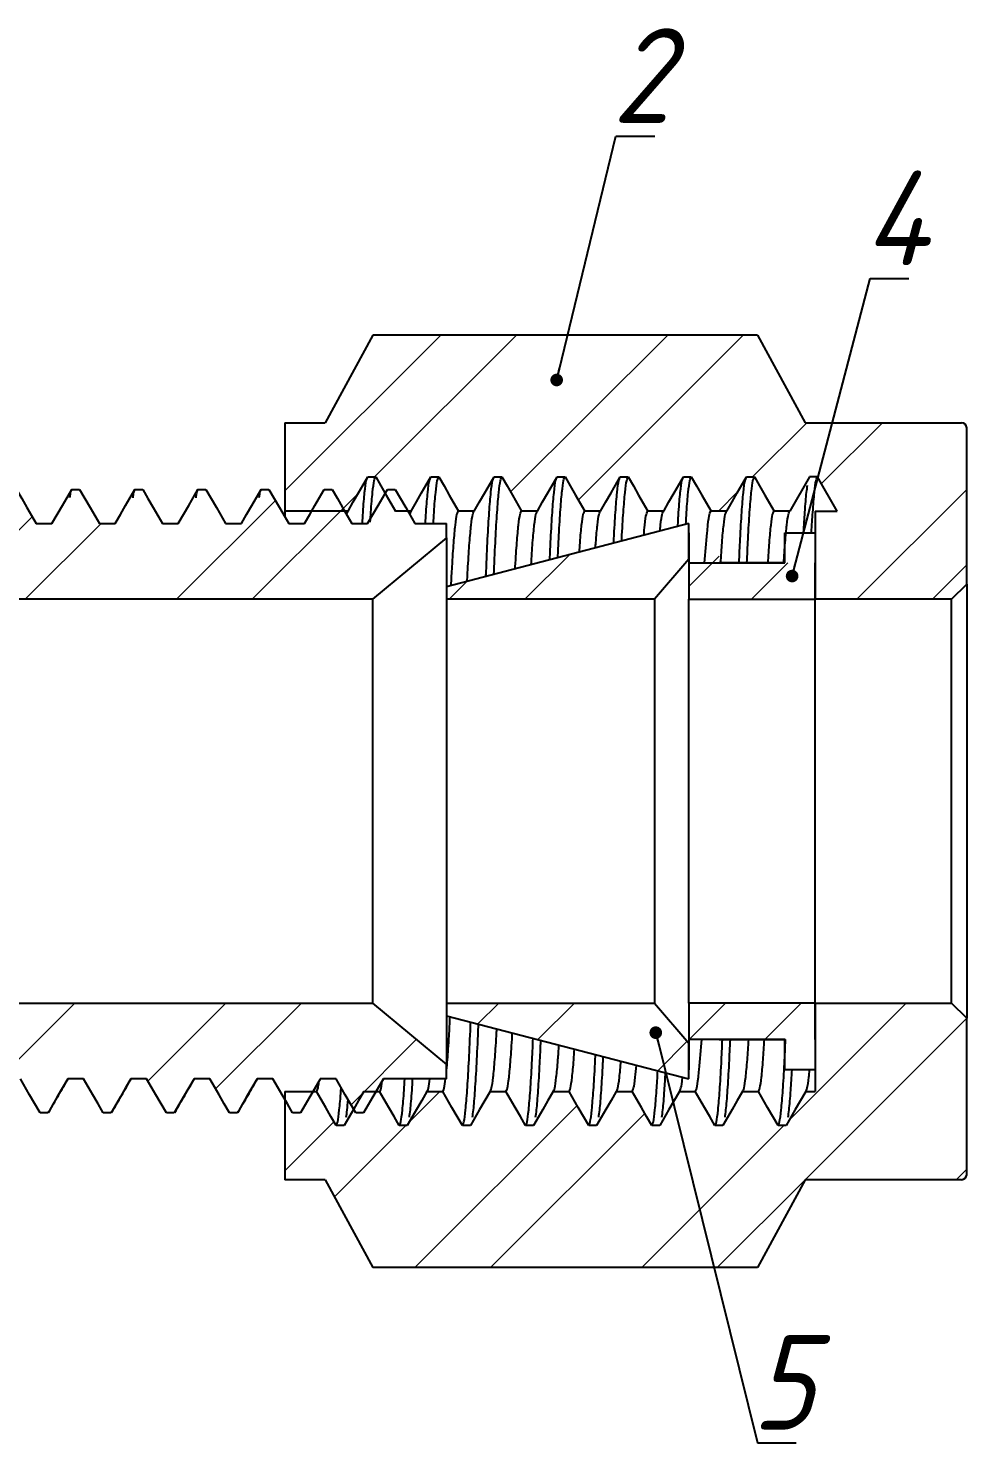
# Model space of a CAD drawing. Header units: millimetres. Extents: x 1276 to 1839, y 649 to 1061.
# Drawn here: x 1751.67 to 1770.25, y 693.64 to 721.66 of the extents above; entities that cross this region are included whole.
import ezdxf

# ---------------------------------------------------------------- set-up
doc = ezdxf.new("R2010")
doc.units = ezdxf.units.MM
doc.styles.add('GENISO', font='geniso.shx', dxfattribs={"oblique": 15})
doc.dimstyles.new('Scale', dxfattribs={"dimscale": 0.5, "dimtxt": 2.5, "dimasz": 2.5, "dimexe": 1, "dimexo": 1, "dimgap": 0.2, "dimtad": 1, "dimdec": 1, "dimzin": 0, "dimtxsty": 'GENISO', "dimcen": 2.5, "dimclrd": 1, "dimclre": 1, "dimclrt": 7, "dimadec": 0, "dimazin": 0, "dimtfac": 1, "dimtdec": 1, "dimtmove": 0, "dimatfit": 3, "dimfxl": 1, "dimtzin": 0, "dimlwd": -1, "dimlwe": -1, "dimarcsym": 0})
pattern_1 = [(45, (1694.0508, 654.2832), (-2.24506, 2.24506), []), (45, (1695.5475, 654.2832), (-2.24506, 2.24506), [])]
pattern_2 = [(45, (0, -304.298), (-2.245064, 2.245064), []), (45, (1.4967, -304.298), (-2.245064, 2.245064), [])]

msp = doc.modelspace()

# ---------------------------------------------------------------- hatches: boundary and pattern name
at = {"linetype": 'Continuous', "lineweight": 18}
h = msp.add_hatch(dxfattribs=at)
h.set_pattern_fill('ANSI32', color=256, scale=0.333333, style=0)
h.set_pattern_definition(pattern_1)
h.paths.add_polyline_path([(1717.955, 715.85), (1717.955, 710.7), (1718.955, 710.7), (1719.267, 711.241), (1719.392, 711.241), (1719.705, 710.7), (1719.955, 710.7), (1720.267, 711.241), (1720.392, 711.241), (1720.705, 710.7), (1720.955, 710.7), (1721.267, 711.241), (1721.392, 711.241), (1721.705, 710.7), (1721.955, 710.7), (1722.267, 711.241), (1722.392, 711.241), (1722.705, 710.7), (1722.955, 710.7), (1723.267, 711.241), (1723.392, 711.241), (1723.705, 710.7), (1723.955, 710.7), (1724.267, 711.241), (1724.392, 711.241), (1724.705, 710.7), (1724.955, 710.7), (1725.267, 711.241), (1725.392, 711.241), (1725.705, 710.7), (1725.955, 710.7), (1726.267, 711.241), (1726.392, 711.241), (1726.705, 710.7), (1726.955, 710.7), (1727.267, 711.241), (1727.392, 711.241), (1727.705, 710.7), (1727.955, 710.7), (1727.955, 709.6), (1750.455, 709.6), (1750.455, 710.35), (1758.486, 710.35), (1759.955, 711.566), (1759.955, 711.85), (1759.33, 711.85), (1758.939, 712.526), (1758.783, 712.526), (1758.392, 711.85), (1758.08, 711.85), (1757.689, 712.526), (1757.533, 712.526), (1757.142, 711.85), (1756.83, 711.85), (1756.439, 712.526), (1756.283, 712.526), (1755.892, 711.85), (1755.58, 711.85), (1755.189, 712.526), (1755.033, 712.526), (1754.642, 711.85), (1754.33, 711.85), (1753.939, 712.526), (1753.783, 712.526), (1753.392, 711.85), (1753.08, 711.85), (1752.689, 712.526), (1752.533, 712.526), (1752.142, 711.85), (1751.83, 711.85), (1751.439, 712.526), (1751.283, 712.526), (1750.892, 711.85), (1750.58, 711.85), (1750.189, 712.526), (1750.033, 712.526), (1749.642, 711.85), (1749.33, 711.85), (1748.939, 712.526), (1748.783, 712.526), (1748.392, 711.85), (1748.08, 711.85), (1747.689, 712.526), (1747.533, 712.526), (1747.142, 711.85), (1746.83, 711.85), (1746.439, 712.526), (1746.283, 712.526), (1745.892, 711.85), (1745.58, 711.85), (1745.189, 712.526), (1745.033, 712.526), (1744.642, 711.85), (1744.33, 711.85), (1743.939, 712.526), (1743.783, 712.526), (1743.392, 711.85), (1743.08, 711.85), (1742.689, 712.526), (1742.533, 712.526), (1742.142, 711.85), (1741.83, 711.85), (1741.439, 712.526), (1741.283, 712.526), (1740.892, 711.85), (1740.58, 711.85), (1740.189, 712.526), (1740.033, 712.526), (1739.642, 711.85), (1739.33, 711.85), (1738.939, 712.526), (1738.783, 712.526), (1738.392, 711.85), (1738.08, 711.85), (1737.689, 712.526), (1737.533, 712.526), (1737.142, 711.85), (1736.83, 711.85), (1736.439, 712.526), (1736.283, 712.526), (1735.892, 711.85), (1735.58, 711.85), (1735.189, 712.526), (1735.033, 712.526), (1734.642, 711.85), (1731.455, 711.85), (1731.455, 715.85), (1730.655, 717.319), (1718.755, 717.319)], flags=0)
h = msp.add_hatch(dxfattribs=at)
h.set_pattern_fill('ANSI32', color=256, scale=0.333333, style=0)
h.set_pattern_definition(pattern_1)
edge = h.paths.add_edge_path(flags=0)
edge.add_line((1756.755, 713.85), (1756.755, 712.1))
edge.add_line((1756.755, 712.1), (1758.005, 712.1))
edge.add_line((1758.005, 712.1), (1758.395, 712.776))
edge.add_line((1758.395, 712.776), (1758.552, 712.776))
edge.add_line((1758.552, 712.776), (1758.942, 712.1))
edge.add_line((1758.942, 712.1), (1759.255, 712.1))
edge.add_line((1759.255, 712.1), (1759.645, 712.776))
edge.add_line((1759.645, 712.776), (1759.802, 712.776))
edge.add_line((1759.802, 712.776), (1760.192, 712.1))
edge.add_line((1760.192, 712.1), (1760.505, 712.1))
edge.add_line((1760.505, 712.1), (1760.895, 712.776))
edge.add_line((1760.895, 712.776), (1761.052, 712.776))
edge.add_line((1761.052, 712.776), (1761.442, 712.1))
edge.add_line((1761.442, 712.1), (1761.755, 712.1))
edge.add_line((1761.755, 712.1), (1762.145, 712.776))
edge.add_line((1762.145, 712.776), (1762.302, 712.776))
edge.add_line((1762.302, 712.776), (1762.692, 712.1))
edge.add_line((1762.692, 712.1), (1763.005, 712.1))
edge.add_line((1763.005, 712.1), (1763.395, 712.776))
edge.add_line((1763.395, 712.776), (1763.552, 712.776))
edge.add_line((1763.552, 712.776), (1763.942, 712.1))
edge.add_line((1763.942, 712.1), (1764.255, 712.1))
edge.add_line((1764.255, 712.1), (1764.645, 712.776))
edge.add_line((1764.645, 712.776), (1764.802, 712.776))
edge.add_line((1764.802, 712.776), (1765.192, 712.1))
edge.add_line((1765.192, 712.1), (1765.505, 712.1))
edge.add_line((1765.505, 712.1), (1765.895, 712.776))
edge.add_line((1765.895, 712.776), (1766.052, 712.776))
edge.add_line((1766.052, 712.776), (1766.442, 712.1))
edge.add_line((1766.442, 712.1), (1766.755, 712.1))
edge.add_line((1766.755, 712.1), (1767.145, 712.776))
edge.add_line((1767.145, 712.776), (1767.302, 712.776))
edge.add_line((1767.302, 712.776), (1767.692, 712.1))
edge.add_line((1767.692, 712.1), (1767.255, 712.1))
edge.add_line((1767.255, 712.1), (1767.255, 710.35))
edge.add_line((1767.255, 710.35), (1769.955, 710.35))
edge.add_line((1769.955, 710.35), (1770.255, 710.65))
edge.add_line((1770.255, 710.65), (1770.255, 713.75))
edge.add_arc((1770.155, 713.75), 0.1, 360, 450)
edge.add_line((1770.155, 713.85), (1767.055, 713.85))
edge.add_line((1767.055, 713.85), (1766.115, 715.587))
edge.add_line((1766.115, 715.587), (1758.495, 715.587))
edge.add_line((1758.495, 715.587), (1757.555, 713.85))
edge.add_line((1757.555, 713.85), (1756.755, 713.85))
h = msp.add_hatch(dxfattribs=at)
h.set_pattern_fill('ANSI32', color=256, scale=0.333333, style=0)
h.set_pattern_definition(pattern_2)
h.paths.add_polyline_path([(1764.755, 711.85), (1759.955, 710.6), (1759.955, 710.35), (1764.076, 710.35), (1764.755, 711.143)], flags=0)
h = msp.add_hatch(dxfattribs=at)
h.set_pattern_fill('ANSI32', color=256, scale=0.333333, style=0)
h.set_pattern_definition(pattern_2)
h.paths.add_polyline_path([(1765.116, 711.67), (1765.116, 711.661), (1765.063, 711.07), (1764.755, 711.07), (1764.755, 710.35), (1767.255, 710.35), (1767.255, 711.07), (1765.355, 711.07), (1765.355, 711.67)])
h = msp.add_hatch(dxfattribs=at)
h.set_pattern_fill('ANSI32', color=256, scale=0.333333, style=0)
h.set_pattern_definition(pattern_1)
h.paths.add_polyline_path([(1734.408, 700.173), (1734.564, 700.173), (1734.955, 700.85), (1735.267, 700.85), (1735.658, 700.173), (1735.814, 700.173), (1736.205, 700.85), (1736.517, 700.85), (1736.908, 700.173), (1737.064, 700.173), (1737.455, 700.85), (1737.767, 700.85), (1738.158, 700.173), (1738.314, 700.173), (1738.705, 700.85), (1739.017, 700.85), (1739.408, 700.173), (1739.564, 700.173), (1739.955, 700.85), (1740.267, 700.85), (1740.658, 700.173), (1740.814, 700.173), (1741.205, 700.85), (1741.517, 700.85), (1741.908, 700.173), (1742.064, 700.173), (1742.455, 700.85), (1742.767, 700.85), (1743.158, 700.173), (1743.314, 700.173), (1743.705, 700.85), (1744.017, 700.85), (1744.408, 700.173), (1744.564, 700.173), (1744.955, 700.85), (1745.267, 700.85), (1745.658, 700.173), (1745.814, 700.173), (1746.205, 700.85), (1746.517, 700.85), (1746.908, 700.173), (1747.064, 700.173), (1747.455, 700.85), (1747.767, 700.85), (1748.158, 700.173), (1748.314, 700.173), (1748.705, 700.85), (1749.017, 700.85), (1749.408, 700.173), (1749.564, 700.173), (1749.955, 700.85), (1750.267, 700.85), (1750.658, 700.173), (1750.814, 700.173), (1751.205, 700.85), (1751.517, 700.85), (1751.908, 700.173), (1752.064, 700.173), (1752.455, 700.85), (1752.767, 700.85), (1753.158, 700.173), (1753.314, 700.173), (1753.705, 700.85), (1754.017, 700.85), (1754.408, 700.173), (1754.564, 700.173), (1754.955, 700.85), (1755.267, 700.85), (1755.658, 700.173), (1755.814, 700.173), (1756.205, 700.85), (1756.517, 700.85), (1756.908, 700.173), (1757.064, 700.173), (1757.455, 700.85), (1757.767, 700.85), (1758.158, 700.173), (1758.314, 700.173), (1758.705, 700.85), (1759.955, 700.85), (1759.955, 701.133), (1758.486, 702.35), (1750.455, 702.35), (1750.455, 703.1), (1727.955, 703.1), (1727.955, 702), (1727.205, 702), (1726.892, 701.458), (1726.767, 701.458), (1726.455, 702), (1726.205, 702), (1725.892, 701.458), (1725.767, 701.458), (1725.455, 702), (1725.205, 702), (1724.892, 701.458), (1724.767, 701.458), (1724.455, 702), (1724.205, 702), (1723.892, 701.458), (1723.767, 701.458), (1723.455, 702), (1723.205, 702), (1722.892, 701.458), (1722.767, 701.458), (1722.455, 702), (1722.205, 702), (1721.892, 701.458), (1721.767, 701.458), (1721.455, 702), (1721.205, 702), (1720.892, 701.458), (1720.767, 701.458), (1720.455, 702), (1720.205, 702), (1719.892, 701.458), (1719.767, 701.458), (1719.455, 702), (1719.205, 702), (1718.892, 701.458), (1718.767, 701.458), (1718.455, 702), (1717.955, 702), (1717.955, 696.85), (1718.755, 695.38), (1730.655, 695.38), (1731.455, 696.85), (1731.455, 700.85), (1734.017, 700.85)], flags=0)
h = msp.add_hatch(dxfattribs=at)
h.set_pattern_fill('ANSI32', color=256, scale=0.333333, style=0)
h.set_pattern_definition(pattern_1)
edge = h.paths.add_edge_path(flags=0)
edge.add_line((1756.755, 698.85), (1757.555, 698.85))
edge.add_line((1757.555, 698.85), (1758.495, 697.112))
edge.add_line((1758.495, 697.112), (1766.115, 697.112))
edge.add_line((1766.115, 697.112), (1767.055, 698.85))
edge.add_line((1767.055, 698.85), (1770.155, 698.85))
edge.add_arc((1770.155, 698.95), 0.1, 270, 360)
edge.add_line((1770.255, 698.95), (1770.255, 702.05))
edge.add_line((1770.255, 702.05), (1769.955, 702.35))
edge.add_line((1769.955, 702.35), (1767.255, 702.35))
edge.add_line((1767.255, 702.35), (1767.255, 700.6))
edge.add_line((1767.255, 700.6), (1767.067, 700.6))
edge.add_line((1767.067, 700.6), (1766.677, 699.923))
edge.add_line((1766.677, 699.923), (1766.52, 699.923))
edge.add_line((1766.52, 699.923), (1766.13, 700.6))
edge.add_line((1766.13, 700.6), (1765.817, 700.6))
edge.add_line((1765.817, 700.6), (1765.427, 699.923))
edge.add_line((1765.427, 699.923), (1765.27, 699.923))
edge.add_line((1765.27, 699.923), (1764.88, 700.6))
edge.add_line((1764.88, 700.6), (1764.567, 700.6))
edge.add_line((1764.567, 700.6), (1764.177, 699.923))
edge.add_line((1764.177, 699.923), (1764.02, 699.923))
edge.add_line((1764.02, 699.923), (1763.63, 700.6))
edge.add_line((1763.63, 700.6), (1763.317, 700.6))
edge.add_line((1763.317, 700.6), (1762.927, 699.923))
edge.add_line((1762.927, 699.923), (1762.77, 699.923))
edge.add_line((1762.77, 699.923), (1762.38, 700.6))
edge.add_line((1762.38, 700.6), (1762.067, 700.6))
edge.add_line((1762.067, 700.6), (1761.677, 699.923))
edge.add_line((1761.677, 699.923), (1761.52, 699.923))
edge.add_line((1761.52, 699.923), (1761.13, 700.6))
edge.add_line((1761.13, 700.6), (1760.817, 700.6))
edge.add_line((1760.817, 700.6), (1760.427, 699.923))
edge.add_line((1760.427, 699.923), (1760.27, 699.923))
edge.add_line((1760.27, 699.923), (1759.88, 700.6))
edge.add_line((1759.88, 700.6), (1759.567, 700.6))
edge.add_line((1759.567, 700.6), (1759.177, 699.923))
edge.add_line((1759.177, 699.923), (1759.02, 699.923))
edge.add_line((1759.02, 699.923), (1758.63, 700.6))
edge.add_line((1758.63, 700.6), (1758.317, 700.6))
edge.add_line((1758.317, 700.6), (1757.927, 699.923))
edge.add_line((1757.927, 699.923), (1757.77, 699.923))
edge.add_line((1757.77, 699.923), (1757.38, 700.6))
edge.add_line((1757.38, 700.6), (1756.755, 700.6))
edge.add_line((1756.755, 700.6), (1756.755, 698.85))
h = msp.add_hatch(dxfattribs=at)
h.set_pattern_fill('ANSI32', color=256, scale=0.333333, style=0)
h.set_pattern_definition(pattern_2)
h.paths.add_polyline_path([(1764.076, 702.35), (1759.955, 702.35), (1759.955, 702.1), (1764.755, 700.85), (1764.755, 701.556)], flags=0)
h = msp.add_hatch(dxfattribs=at)
h.set_pattern_fill('ANSI32', color=256, scale=0.333333, style=0)
h.set_pattern_definition(pattern_2)
h.paths.add_polyline_path([(1764.755, 701.63), (1765.009, 701.63), (1767.255, 701.63), (1767.255, 702.35), (1764.755, 702.35)])

# ---------------------------------------------------------------- linework, layer by layer
at = {"linetype": 'Continuous', "lineweight": 25}
for p, q in [((1758.495, 715.587), (1757.555, 713.85)), ((1766.115, 715.587), (1758.495, 715.587)), ((1766.115, 715.587), (1767.055, 713.85)), ((1756.755, 713.85), (1757.555, 713.85)), ((1756.755, 713.85), (1756.755, 712.1)), ((1767.055, 713.85), (1770.155, 713.85)), ((1770.255, 710.65), (1770.255, 713.75)), ((1758.395, 712.776), (1758.552, 712.776)), ((1759.645, 712.776), (1759.802, 712.776)), ((1760.895, 712.776), (1761.052, 712.776)), ((1762.145, 712.776), (1762.302, 712.776)), ((1763.395, 712.776), (1763.552, 712.776)), ((1764.645, 712.776), (1764.802, 712.776)), ((1765.895, 712.776), (1766.052, 712.776)), ((1767.145, 712.776), (1766.755, 712.1)), ((1767.302, 712.776), (1767.145, 712.776)), ((1767.692, 712.1), (1767.302, 712.776)), ((1752.533, 712.526), (1752.689, 712.526)), ((1753.783, 712.526), (1753.939, 712.526)), ((1755.033, 712.526), (1755.189, 712.526)), ((1756.283, 712.526), (1756.439, 712.526)), ((1757.533, 712.526), (1757.689, 712.526)), ((1758.783, 712.526), (1758.939, 712.526)), ((1751.83, 711.85), (1752.142, 711.85)), ((1753.08, 711.85), (1753.392, 711.85)), ((1754.33, 711.85), (1754.642, 711.85)), ((1755.58, 711.85), (1755.892, 711.85)), ((1758.005, 712.1), (1756.755, 712.1)), ((1756.755, 712.1), (1756.755, 711.988)), ((1756.83, 711.85), (1757.142, 711.85)), ((1757.975, 712.031), (1758.005, 712.1)), ((1758.08, 711.85), (1758.392, 711.85)), ((1759.255, 712.1), (1758.942, 712.1)), ((1759.225, 712.031), (1759.255, 712.1)), ((1759.33, 711.85), (1759.955, 711.85)), ((1764.755, 711.85), (1759.955, 710.6)), ((1759.955, 711.566), (1759.955, 711.85)), ((1760.505, 712.1), (1760.192, 712.1)), ((1761.755, 712.1), (1761.442, 712.1)), ((1763.005, 712.1), (1762.692, 712.1)), ((1764.255, 712.1), (1763.942, 712.1)), ((1764.755, 711.143), (1764.755, 711.85)), ((1765.505, 712.1), (1765.192, 712.1)), ((1766.755, 712.1), (1766.442, 712.1)), ((1767.255, 712.1), (1767.692, 712.1)), ((1767.255, 712.1), (1767.255, 710.35)), ((1759.955, 711.566), (1758.486, 710.35)), ((1759.955, 711.566), (1759.955, 710.6)), ((1764.755, 711.67), (1764.755, 710.35)), ((1766.655, 711.67), (1767.255, 711.67)), ((1766.655, 711.07), (1766.655, 711.67)), ((1764.755, 711.143), (1764.076, 710.35)), ((1764.755, 711.07), (1766.655, 711.07)), ((1766.655, 711.07), (1765.355, 711.07)), ((1767.255, 710.35), (1767.255, 711.07)), ((1759.955, 710.6), (1759.955, 710.35)), ((1769.955, 710.35), (1770.255, 710.65)), ((1770.255, 710.65), (1770.255, 702.05)), ((1758.486, 710.35), (1750.455, 710.35)), ((1758.486, 710.35), (1758.486, 702.35)), ((1764.076, 710.35), (1759.955, 710.35)), ((1759.955, 710.35), (1759.955, 702.35)), ((1764.076, 710.35), (1764.076, 702.35)), ((1764.755, 710.35), (1767.255, 710.35)), ((1764.755, 702.35), (1764.755, 710.35)), ((1767.255, 702.35), (1767.255, 710.35)), ((1769.955, 710.35), (1767.255, 710.35)), ((1769.955, 702.35), (1769.955, 710.35)), ((1750.455, 702.35), (1758.486, 702.35)), ((1758.486, 702.35), (1759.955, 701.133)), ((1759.955, 702.35), (1764.076, 702.35)), ((1759.955, 702.35), (1759.955, 702.1)), ((1764.076, 702.35), (1764.755, 701.556)), ((1767.255, 702.35), (1764.755, 702.35)), ((1764.755, 702.35), (1764.755, 701.03)), ((1767.255, 701.63), (1767.255, 702.35)), ((1767.255, 702.35), (1769.955, 702.35)), ((1767.255, 702.35), (1767.255, 700.6)), ((1770.255, 702.05), (1769.955, 702.35)), ((1759.955, 702.1), (1764.755, 700.85)), ((1759.955, 702.1), (1759.955, 701.133)), ((1770.255, 698.95), (1770.255, 702.05)), ((1766.655, 701.63), (1764.755, 701.63)), ((1764.755, 700.85), (1764.755, 701.556)), ((1765.355, 701.63), (1766.668, 701.63)), ((1766.655, 701.03), (1766.655, 701.63)), ((1759.955, 700.85), (1759.955, 701.133)), ((1767.255, 701.03), (1766.655, 701.03)), ((1752.767, 700.85), (1752.455, 700.85)), ((1754.017, 700.85), (1753.705, 700.85)), ((1755.267, 700.85), (1754.955, 700.85)), ((1756.517, 700.85), (1756.205, 700.85)), ((1757.321, 700.609), (1757.46, 700.85)), ((1757.767, 700.85), (1757.455, 700.85)), ((1758.571, 700.609), (1758.71, 700.85)), ((1759.955, 700.85), (1758.705, 700.85)), ((1756.755, 700.6), (1757.38, 700.6)), ((1756.755, 700.6), (1756.755, 698.85)), ((1758.317, 700.6), (1758.63, 700.6)), ((1759.567, 700.6), (1759.88, 700.6)), ((1760.817, 700.6), (1761.13, 700.6)), ((1762.067, 700.6), (1762.38, 700.6)), ((1763.317, 700.6), (1763.63, 700.6)), ((1764.567, 700.6), (1764.88, 700.6)), ((1765.817, 700.6), (1766.13, 700.6)), ((1767.067, 700.6), (1767.255, 700.6)), ((1752.064, 700.173), (1751.908, 700.173)), ((1752.074, 700.199), (1752.064, 700.173)), ((1753.314, 700.173), (1753.158, 700.173)), ((1753.324, 700.199), (1753.314, 700.173)), ((1754.564, 700.173), (1754.408, 700.173)), ((1754.574, 700.199), (1754.564, 700.173)), ((1755.814, 700.173), (1755.658, 700.173)), ((1755.824, 700.199), (1755.814, 700.173)), ((1757.064, 700.173), (1756.908, 700.173)), ((1758.314, 700.173), (1758.158, 700.173)), ((1757.927, 699.923), (1757.77, 699.923)), ((1759.177, 699.923), (1759.02, 699.923)), ((1760.427, 699.923), (1760.27, 699.923)), ((1761.677, 699.923), (1761.52, 699.923)), ((1762.927, 699.923), (1762.77, 699.923)), ((1764.177, 699.923), (1764.02, 699.923)), ((1765.427, 699.923), (1765.27, 699.923)), ((1766.677, 699.923), (1766.52, 699.923)), ((1757.555, 698.85), (1756.755, 698.85)), ((1757.555, 698.85), (1758.495, 697.112)), ((1767.055, 698.85), (1766.115, 697.112)), ((1770.155, 698.85), (1767.055, 698.85)), ((1766.115, 697.112), (1758.495, 697.112))]:
    msp.add_line(p, q, dxfattribs=at)
at = {"linetype": 'Continuous', "lineweight": 25, "flags": 128}
for points in [[(1758.005, 712.1), (1758.108, 712.279), (1758.212, 712.459), (1758.395, 712.776)], [(1758.552, 712.776), (1758.655, 712.597), (1758.759, 712.417), (1758.942, 712.1)], [(1759.255, 712.1), (1759.358, 712.279), (1759.462, 712.459), (1759.645, 712.776)], [(1759.802, 712.776), (1759.905, 712.597), (1760.009, 712.417), (1760.192, 712.1)], [(1760.505, 712.1), (1760.608, 712.279), (1760.712, 712.459), (1760.895, 712.776)], [(1761.052, 712.776), (1761.155, 712.597), (1761.259, 712.417), (1761.442, 712.1)], [(1761.755, 712.1), (1761.858, 712.279), (1761.962, 712.459), (1762.145, 712.776)], [(1762.302, 712.776), (1762.405, 712.597), (1762.509, 712.417), (1762.692, 712.1)], [(1763.005, 712.1), (1763.108, 712.279), (1763.212, 712.459), (1763.395, 712.776)], [(1763.552, 712.776), (1763.655, 712.597), (1763.759, 712.417), (1763.942, 712.1)], [(1764.255, 712.1), (1764.358, 712.279), (1764.462, 712.459), (1764.645, 712.776)], [(1764.802, 712.776), (1764.905, 712.597), (1765.009, 712.417), (1765.192, 712.1)], [(1765.505, 712.1), (1765.608, 712.279), (1765.712, 712.459), (1765.895, 712.776)], [(1766.052, 712.776), (1766.155, 712.597), (1766.259, 712.417), (1766.442, 712.1)], [(1751.439, 712.526), (1751.543, 712.347), (1751.647, 712.167), (1751.83, 711.85)], [(1752.142, 711.85), (1752.246, 712.029), (1752.35, 712.209), (1752.533, 712.526)], [(1752.689, 712.526), (1752.793, 712.347), (1752.897, 712.167), (1753.08, 711.85)], [(1753.392, 711.85), (1753.496, 712.029), (1753.6, 712.209), (1753.783, 712.526)], [(1753.939, 712.526), (1754.043, 712.347), (1754.147, 712.167), (1754.33, 711.85)], [(1754.642, 711.85), (1754.746, 712.029), (1754.85, 712.209), (1755.033, 712.526)], [(1755.189, 712.526), (1755.293, 712.347), (1755.397, 712.167), (1755.58, 711.85)], [(1755.892, 711.85), (1755.996, 712.029), (1756.1, 712.209), (1756.283, 712.526)], [(1756.439, 712.526), (1756.543, 712.347), (1756.647, 712.167), (1756.83, 711.85)], [(1757.142, 711.85), (1757.246, 712.029), (1757.35, 712.209), (1757.533, 712.526)], [(1757.689, 712.526), (1757.793, 712.347), (1757.897, 712.167), (1758.08, 711.85)], [(1758.392, 711.85), (1758.496, 712.029), (1758.6, 712.209), (1758.783, 712.526)], [(1758.939, 712.526), (1759.043, 712.347), (1759.147, 712.167), (1759.33, 711.85)], [(1751.908, 700.173), (1751.804, 700.353), (1751.7, 700.533), (1751.517, 700.85)], [(1752.455, 700.85), (1752.351, 700.67), (1752.247, 700.49), (1752.064, 700.173)], [(1753.158, 700.173), (1753.054, 700.353), (1752.95, 700.533), (1752.767, 700.85)], [(1753.705, 700.85), (1753.601, 700.67), (1753.497, 700.49), (1753.314, 700.173)], [(1754.408, 700.173), (1754.304, 700.353), (1754.2, 700.533), (1754.017, 700.85)], [(1754.955, 700.85), (1754.851, 700.67), (1754.747, 700.49), (1754.564, 700.173)], [(1755.658, 700.173), (1755.554, 700.353), (1755.45, 700.533), (1755.267, 700.85)], [(1756.205, 700.85), (1756.101, 700.67), (1755.997, 700.49), (1755.814, 700.173)], [(1756.908, 700.173), (1756.804, 700.353), (1756.7, 700.533), (1756.517, 700.85)], [(1757.455, 700.85), (1757.351, 700.67), (1757.247, 700.49), (1757.064, 700.173)], [(1758.158, 700.173), (1758.054, 700.353), (1757.95, 700.533), (1757.767, 700.85)], [(1758.705, 700.85), (1758.601, 700.67), (1758.497, 700.49), (1758.314, 700.173)], [(1757.77, 699.923), (1757.667, 700.103), (1757.563, 700.283), (1757.38, 700.6)], [(1758.317, 700.6), (1758.213, 700.42), (1758.11, 700.24), (1757.927, 699.923)], [(1759.02, 699.923), (1758.917, 700.103), (1758.813, 700.283), (1758.63, 700.6)], [(1759.567, 700.6), (1759.463, 700.42), (1759.36, 700.24), (1759.177, 699.923)], [(1760.27, 699.923), (1760.167, 700.103), (1760.063, 700.283), (1759.88, 700.6)], [(1760.817, 700.6), (1760.713, 700.42), (1760.61, 700.24), (1760.427, 699.923)], [(1761.52, 699.923), (1761.417, 700.103), (1761.313, 700.283), (1761.13, 700.6)], [(1762.067, 700.6), (1761.963, 700.42), (1761.86, 700.24), (1761.677, 699.923)], [(1762.77, 699.923), (1762.667, 700.103), (1762.563, 700.283), (1762.38, 700.6)], [(1763.317, 700.6), (1763.213, 700.42), (1763.11, 700.24), (1762.927, 699.923)], [(1764.02, 699.923), (1763.917, 700.103), (1763.813, 700.283), (1763.63, 700.6)], [(1764.567, 700.6), (1764.463, 700.42), (1764.36, 700.24), (1764.177, 699.923)], [(1765.27, 699.923), (1765.167, 700.103), (1765.063, 700.283), (1764.88, 700.6)], [(1765.817, 700.6), (1765.713, 700.42), (1765.61, 700.24), (1765.427, 699.923)], [(1766.52, 699.923), (1766.417, 700.103), (1766.313, 700.283), (1766.13, 700.6)], [(1767.067, 700.6), (1766.963, 700.42), (1766.86, 700.24), (1766.677, 699.923)]]:
    msp.add_lwpolyline(points, dxfattribs=at)
at = {"linetype": 'Continuous', "lineweight": 25}
for centre, start, end in [((1770.155, 713.75), 0, 90), ((1770.155, 698.95), 270, 0)]:
    msp.add_arc(centre, 0.1, start, end, dxfattribs=at)
for points, knots in [([(1758.288, 711.85), (1758.292, 711.927), (1758.307, 712.188), (1758.333, 712.48), (1758.362, 712.712), (1758.379, 712.74), (1758.385, 712.751)], [0, 0, 0, 0, 0.1361742, 0.4623601, 0.7865, 1, 1, 1, 1]), ([(1758.446, 711.882), (1758.45, 711.948), (1758.464, 712.197), (1758.49, 712.481), (1758.522, 712.733), (1758.542, 712.762), (1758.552, 712.776)], [0, 0, 0, 0, 0.107412, 0.408038, 0.706778, 1, 1, 1, 1]), ([(1759.538, 711.85), (1759.542, 711.927), (1759.557, 712.188), (1759.583, 712.48), (1759.612, 712.712), (1759.629, 712.74), (1759.635, 712.751)], [0, 0, 0, 0, 0.1361742, 0.4623601, 0.7865, 1, 1, 1, 1]), ([(1759.694, 711.85), (1759.698, 711.927), (1759.713, 712.188), (1759.74, 712.482), (1759.772, 712.732), (1759.792, 712.762), (1759.802, 712.776)], [0, 0, 0, 0, 0.1232734, 0.4185572, 0.7119888, 1, 1, 1, 1]), ([(1760.735, 710.803), (1760.737, 710.834), (1760.748, 711.118), (1760.769, 711.56), (1760.801, 712.101), (1760.833, 712.484), (1760.862, 712.711), (1760.879, 712.74), (1760.885, 712.751)], [0, 0, 0, 0, 0.024763, 0.230772, 0.440658, 0.651869, 0.861755, 1, 1, 1, 1]), ([(1760.893, 710.844), (1760.894, 710.861), (1760.905, 711.131), (1760.925, 711.559), (1760.957, 712.1), (1760.99, 712.486), (1761.022, 712.731), (1761.042, 712.761), (1761.052, 712.776)], [0, 0, 0, 0, 0.012843, 0.207821, 0.40647, 0.606373, 0.805021, 1, 1, 1, 1]), ([(1762, 711.132), (1762.006, 711.273), (1762.023, 711.64), (1762.051, 712.096), (1762.083, 712.486), (1762.112, 712.711), (1762.129, 712.74), (1762.135, 712.751)], [0, 0, 0, 0, 0.144729, 0.378093, 0.612929, 0.846292, 1, 1, 1, 1]), ([(1762.158, 711.174), (1762.164, 711.3), (1762.18, 711.652), (1762.207, 712.095), (1762.24, 712.488), (1762.272, 712.731), (1762.292, 712.761), (1762.302, 712.776)], [0, 0, 0, 0, 0.1227025, 0.3426961, 0.5640778, 0.7840708, 1, 1, 1, 1]), ([(1763.265, 711.462), (1763.267, 711.489), (1763.278, 711.737), (1763.301, 712.091), (1763.333, 712.487), (1763.362, 712.711), (1763.379, 712.739), (1763.385, 712.751)], [0, 0, 0, 0, 0.031893, 0.296044, 0.561862, 0.826013, 1, 1, 1, 1]), ([(1763.424, 711.503), (1763.424, 711.516), (1763.435, 711.75), (1763.457, 712.09), (1763.49, 712.489), (1763.522, 712.731), (1763.542, 712.761), (1763.552, 712.776)], [0, 0, 0, 0, 0.01441, 0.26156, 0.510268, 0.757417, 1, 1, 1, 1]), ([(1764.534, 711.792), (1764.54, 711.89), (1764.556, 712.173), (1764.583, 712.481), (1764.612, 712.712), (1764.629, 712.74), (1764.635, 712.751)], [0, 0, 0, 0, 0.165409, 0.480556, 0.793726, 1, 1, 1, 1]), ([(1764.693, 711.834), (1764.698, 711.916), (1764.713, 712.184), (1764.74, 712.482), (1764.772, 712.732), (1764.792, 712.762), (1764.802, 712.776)], [0, 0, 0, 0, 0.130996, 0.423679, 0.714526, 1, 1, 1, 1]), ([(1765.747, 711.07), (1765.755, 711.232), (1765.772, 711.622), (1765.801, 712.096), (1765.833, 712.486), (1765.862, 712.711), (1765.879, 712.74), (1765.885, 712.751)], [0, 0, 0, 0, 0.1632769, 0.3915797, 0.6213229, 0.8496251, 1, 1, 1, 1]), ([(1765.904, 711.07), (1765.911, 711.232), (1765.928, 711.622), (1765.957, 712.096), (1765.99, 712.487), (1766.022, 712.731), (1766.042, 712.761), (1766.052, 712.776)], [0, 0, 0, 0, 0.152068, 0.364698, 0.578669, 0.791299, 1, 1, 1, 1]), ([(1767.182, 711.67), (1767.19, 711.821), (1767.21, 712.124), (1767.24, 712.487), (1767.272, 712.731), (1767.292, 712.761), (1767.302, 712.776)], [0.1978137, 0.1978137, 0.1978137, 0.1978137, 0.3646978, 0.5786693, 0.7912985, 1, 1, 1, 1]), ([(1752.533, 712.526), (1752.523, 712.519), (1752.509, 712.509), (1752.495, 712.396), (1752.49, 712.364)], [0, 0, 0, 0, 0.71666, 1, 1, 1, 1]), ([(1753.783, 712.526), (1753.773, 712.519), (1753.759, 712.509), (1753.745, 712.396), (1753.74, 712.364)], [0, 0, 0, 0, 0.71666, 1, 1, 1, 1]), ([(1755.033, 712.526), (1755.023, 712.519), (1755.009, 712.509), (1754.995, 712.396), (1754.99, 712.364)], [0, 0, 0, 0, 0.71666, 1, 1, 1, 1]), ([(1756.283, 712.526), (1756.273, 712.519), (1756.259, 712.509), (1756.245, 712.396), (1756.24, 712.364)], [0, 0, 0, 0, 0.71666, 1, 1, 1, 1]), ([(1767.026, 711.67), (1767.034, 711.82), (1767.053, 712.121), (1767.079, 712.452), (1767.097, 712.566), (1767.103, 712.609)], [0.2789105, 0.2789105, 0.2789105, 0.2789105, 0.5136775, 0.8150567, 1, 1, 1, 1]), ([(1760.047, 710.624), (1760.053, 710.751), (1760.07, 711.082), (1760.098, 711.491), (1760.13, 711.841), (1760.162, 712.059), (1760.182, 712.086), (1760.192, 712.1)], [0, 0, 0, 0, 0.136234, 0.352834, 0.570802, 0.787403, 1, 1, 1, 1]), ([(1760.364, 710.706), (1760.369, 710.805), (1760.384, 711.106), (1760.41, 711.49), (1760.443, 711.842), (1760.475, 712.059), (1760.495, 712.086), (1760.505, 712.1)], [0, 0, 0, 0, 0.109271, 0.332632, 0.557404, 0.780766, 1, 1, 1, 1]), ([(1761.314, 710.954), (1761.315, 710.968), (1761.326, 711.179), (1761.348, 711.486), (1761.38, 711.843), (1761.412, 712.059), (1761.432, 712.086), (1761.442, 712.1)], [0, 0, 0, 0, 0.0172379, 0.2636778, 0.5116741, 0.7581143, 1, 1, 1, 1]), ([(1761.631, 711.036), (1761.641, 711.189), (1761.661, 711.51), (1761.693, 711.839), (1761.725, 712.06), (1761.745, 712.087), (1761.755, 712.1)], [0, 0, 0, 0, 0.2340503, 0.4920253, 0.7483815, 1, 1, 1, 1]), ([(1762.585, 711.285), (1762.59, 711.349), (1762.604, 711.577), (1762.63, 711.836), (1762.662, 712.061), (1762.682, 712.087), (1762.692, 712.1)], [0, 0, 0, 0, 0.1155673, 0.4134478, 0.7094592, 1, 1, 1, 1]), ([(1762.904, 711.368), (1762.906, 711.403), (1762.919, 711.6), (1762.943, 711.834), (1762.975, 712.061), (1762.995, 712.087), (1763.005, 712.1)], [0, 0, 0, 0, 0.067484, 0.381559, 0.693664, 1, 1, 1, 1]), ([(1763.862, 711.617), (1763.868, 711.689), (1763.885, 711.883), (1763.912, 712.056), (1763.932, 712.085), (1763.942, 712.1)], [0, 0, 0, 0, 0.227675, 0.617439, 1, 1, 1, 1]), ([(1764.182, 711.701), (1764.185, 711.742), (1764.2, 711.904), (1764.225, 712.054), (1764.245, 712.085), (1764.255, 712.1)], [0, 0, 0, 0, 0.147955, 0.577951, 1, 1, 1, 1]), ([(1765.063, 711.07), (1765.081, 711.27), (1765.099, 711.47), (1765.116, 711.67), (1765.121, 711.722), (1765.136, 711.896), (1765.162, 712.055), (1765.182, 712.085), (1765.192, 712.1)], [-0.682411, -0.682411, -0.682411, -0.682411, 0, 0, 0, 0.179226, 0.593441, 1, 1, 1, 1]), ([(1765.384, 711.07), (1765.392, 711.21), (1765.412, 711.519), (1765.443, 711.839), (1765.475, 712.06), (1765.495, 712.087), (1765.505, 712.1)], [0, 0, 0, 0, 0.2200106, 0.4827143, 0.7437694, 1, 1, 1, 1]), ([(1766.321, 711.07), (1766.33, 711.21), (1766.35, 711.519), (1766.38, 711.839), (1766.412, 712.06), (1766.432, 712.087), (1766.442, 712.1)], [0, 0, 0, 0, 0.2200106, 0.4827143, 0.7437694, 1, 1, 1, 1]), ([(1766.634, 711.07), (1766.642, 711.21), (1766.662, 711.519), (1766.693, 711.839), (1766.725, 712.06), (1766.745, 712.087), (1766.755, 712.1)], [0, 0, 0, 0, 0.2200106, 0.4827143, 0.7437694, 1, 1, 1, 1]), ([(1759.955, 701.021), (1759.961, 701.086), (1759.978, 701.261), (1760.002, 701.621), (1760.019, 701.952), (1760.025, 702.081)], [0, 0, 0, 0, 0.26809, 0.71482, 1, 1, 1, 1]), ([(1760.27, 699.923), (1760.28, 699.938), (1760.3, 699.968), (1760.332, 700.213), (1760.365, 700.599), (1760.397, 701.139), (1760.419, 701.606), (1760.431, 701.918), (1760.433, 701.975)], [0, 0, 0, 0, 0.18914, 0.38184, 0.575757, 0.768457, 0.957597, 1, 1, 1, 1]), ([(1760.469, 700.09), (1760.475, 700.134), (1760.493, 700.248), (1760.521, 700.604), (1760.553, 701.138), (1760.575, 701.593), (1760.586, 701.891), (1760.588, 701.935)], [0, 0, 0, 0, 0.1636633, 0.430365, 0.6953943, 0.9555267, 1, 1, 1, 1]), ([(1760.817, 700.6), (1760.827, 700.613), (1760.847, 700.64), (1760.879, 700.857), (1760.911, 701.212), (1760.936, 701.549), (1760.948, 701.794), (1760.95, 701.84)], [0, 0, 0, 0, 0.232691, 0.469763, 0.708332, 0.945404, 1, 1, 1, 1]), ([(1761.13, 700.6), (1761.14, 700.613), (1761.16, 700.641), (1761.192, 700.857), (1761.224, 701.213), (1761.247, 701.525), (1761.258, 701.741), (1761.259, 701.76)], [0, 0, 0, 0, 0.240445, 0.485417, 0.731935, 0.976907, 1, 1, 1, 1]), ([(1761.52, 699.923), (1761.53, 699.938), (1761.55, 699.968), (1761.582, 700.212), (1761.615, 700.603), (1761.644, 701.084), (1761.662, 701.482), (1761.67, 701.653)], [0, 0, 0, 0, 0.207137, 0.418172, 0.63054, 0.841575, 1, 1, 1, 1]), ([(1761.719, 700.09), (1761.725, 700.133), (1761.743, 700.247), (1761.771, 700.608), (1761.8, 701.072), (1761.817, 701.456), (1761.824, 701.613)], [0, 0, 0, 0, 0.1863619, 0.4900528, 0.7918392, 1, 1, 1, 1]), ([(1762.067, 700.6), (1762.077, 700.613), (1762.097, 700.639), (1762.129, 700.862), (1762.157, 701.151), (1762.175, 701.419), (1762.181, 701.52)], [0, 0, 0, 0, 0.272664, 0.550461, 0.830013, 1, 1, 1, 1]), ([(1764.88, 700.6), (1764.89, 700.615), (1764.91, 700.644), (1764.936, 700.803), (1764.951, 700.977), (1764.956, 701.03), (1764.973, 701.23), (1764.991, 701.43), (1765.009, 701.63)], [0, 0, 0, 0, 0.406559, 0.820774, 1, 1, 1, 1.68241, 1.68241, 1.68241, 1.68241]), ([(1765.27, 699.923), (1765.28, 699.938), (1765.3, 699.968), (1765.332, 700.212), (1765.365, 700.604), (1765.394, 701.077), (1765.411, 701.467), (1765.418, 701.63)], [0, 0, 0, 0, 0.208701, 0.421331, 0.635302, 0.847932, 1, 1, 1, 1]), ([(1765.469, 700.09), (1765.475, 700.133), (1765.493, 700.247), (1765.521, 700.608), (1765.55, 701.076), (1765.567, 701.467), (1765.575, 701.63)], [0, 0, 0, 0, 0.184943, 0.486323, 0.785812, 1, 1, 1, 1]), ([(1765.817, 700.6), (1765.827, 700.613), (1765.847, 700.64), (1765.879, 700.861), (1765.91, 701.181), (1765.929, 701.489), (1765.938, 701.63)], [0, 0, 0, 0, 0.256231, 0.517286, 0.779989, 1, 1, 1, 1]), ([(1766.13, 700.6), (1766.14, 700.613), (1766.16, 700.64), (1766.192, 700.861), (1766.222, 701.181), (1766.242, 701.489), (1766.251, 701.63)], [0, 0, 0, 0, 0.256231, 0.517286, 0.779989, 1, 1, 1, 1]), ([(1766.52, 699.923), (1766.53, 699.938), (1766.55, 699.968), (1766.582, 700.212), (1766.615, 700.604), (1766.644, 701.077), (1766.661, 701.467), (1766.668, 701.63)], [0, 0, 0, 0, 0.208701, 0.421331, 0.635302, 0.847932, 1, 1, 1, 1]), ([(1762.38, 700.6), (1762.39, 700.613), (1762.41, 700.639), (1762.442, 700.863), (1762.468, 701.129), (1762.484, 701.367), (1762.488, 701.44)], [0, 0, 0, 0, 0.28603, 0.577446, 0.870702, 1, 1, 1, 1]), ([(1762.77, 699.923), (1762.78, 699.938), (1762.8, 699.969), (1762.832, 700.211), (1762.865, 700.607), (1762.889, 700.99), (1762.902, 701.273), (1762.905, 701.332)], [0, 0, 0, 0, 0.230891, 0.466128, 0.70285, 0.938088, 1, 1, 1, 1]), ([(1762.969, 700.09), (1762.975, 700.133), (1762.993, 700.246), (1763.021, 700.613), (1763.045, 700.978), (1763.057, 701.246), (1763.059, 701.291)], [0, 0, 0, 0, 0.21851, 0.574588, 0.928434, 1, 1, 1, 1]), ([(1763.317, 700.6), (1763.327, 700.614), (1763.347, 700.642), (1763.378, 700.846), (1763.399, 701.085), (1763.409, 701.2)], [0, 0, 0, 0, 0.337882, 0.682125, 1, 1, 1, 1]), ([(1763.63, 700.6), (1763.64, 700.614), (1763.66, 700.643), (1763.688, 700.826), (1763.707, 701.035), (1763.714, 701.121)], [0, 0, 0, 0, 0.366759, 0.740424, 1, 1, 1, 1]), ([(1764.02, 699.923), (1764.03, 699.938), (1764.05, 699.967), (1764.082, 700.216), (1764.112, 700.555), (1764.13, 700.876), (1764.138, 701.01)], [0, 0, 0, 0, 0.26454, 0.534058, 0.805278, 1, 1, 1, 1]), ([(1764.219, 700.09), (1764.225, 700.134), (1764.243, 700.249), (1764.267, 700.547), (1764.285, 700.851), (1764.292, 700.97)], [0, 0, 0, 0, 0.271928, 0.715056, 1, 1, 1, 1]), ([(1766.719, 700.09), (1766.725, 700.133), (1766.743, 700.247), (1766.769, 700.579), (1766.788, 700.88), (1766.796, 701.03)], [0, 0, 0, 0, 0.1849433, 0.4863226, 0.7210899, 0.7210899, 0.7210899, 0.7210899]), ([(1767.067, 700.6), (1767.077, 700.613), (1767.097, 700.64), (1767.124, 700.822), (1767.14, 700.974), (1767.145, 701.03)], [0, 0, 0, 0, 0.2562307, 0.5172858, 0.6440354, 0.6440354, 0.6440354, 0.6440354]), ([(1752.074, 700.182), (1752.14, 700.295), (1752.268, 700.517), (1752.397, 700.74), (1752.46, 700.85)], [0, 0, 0, 0, 0.507314, 1, 1, 1, 1]), ([(1753.324, 700.182), (1753.39, 700.295), (1753.518, 700.517), (1753.647, 700.74), (1753.71, 700.85)], [0, 0, 0, 0, 0.507314, 1, 1, 1, 1]), ([(1754.574, 700.182), (1754.64, 700.295), (1754.768, 700.517), (1754.897, 700.74), (1754.96, 700.85)], [0, 0, 0, 0, 0.507313, 1, 1, 1, 1]), ([(1755.824, 700.182), (1755.89, 700.295), (1756.018, 700.517), (1756.147, 700.74), (1756.21, 700.85)], [0, 0, 0, 0, 0.507314, 1, 1, 1, 1]), ([(1757.38, 700.6), (1757.39, 700.609), (1757.406, 700.623), (1757.423, 700.748), (1757.429, 700.795)], [0, 0, 0, 0, 0.620559, 1, 1, 1, 1]), ([(1757.77, 699.923), (1757.78, 699.937), (1757.8, 699.966), (1757.832, 700.222), (1757.855, 700.462), (1757.867, 700.659), (1757.868, 700.676)], [0, 0, 0, 0, 0.318611, 0.643217, 0.969874, 1, 1, 1, 1]), ([(1758.63, 700.6), (1758.64, 700.609), (1758.656, 700.623), (1758.673, 700.748), (1758.679, 700.795)], [0, 0, 0, 0, 0.620559, 1, 1, 1, 1]), ([(1759.02, 699.923), (1759.03, 699.938), (1759.05, 699.967), (1759.082, 700.218), (1759.109, 700.511), (1759.124, 700.773), (1759.128, 700.85)], [0, 0, 0, 0, 0.2880112, 0.5814428, 0.8767268, 1, 1, 1, 1]), ([(1759.219, 700.09), (1759.225, 700.134), (1759.243, 700.25), (1759.265, 700.513), (1759.28, 700.773), (1759.284, 700.85)], [0, 0, 0, 0, 0.302126, 0.794462, 1, 1, 1, 1]), ([(1759.567, 700.6), (1759.577, 700.611), (1759.596, 700.631), (1759.615, 700.78), (1759.625, 700.85)], [0, 0, 0, 0, 0.533259, 1, 1, 1, 1]), ([(1759.88, 700.6), (1759.89, 700.611), (1759.908, 700.631), (1759.928, 700.78), (1759.937, 700.85)], [0, 0, 0, 0, 0.533259, 1, 1, 1, 1]), ([(1764.567, 700.6), (1764.577, 700.616), (1764.597, 700.649), (1764.619, 700.764), (1764.629, 700.881), (1764.629, 700.882)], [0, 0, 0, 0, 0.493221, 0.995728, 1, 1, 1, 1]), ([(1757.969, 700.09), (1757.975, 700.13), (1757.987, 700.204), (1758, 700.364), (1758.005, 700.437)], [0, 0, 0, 0, 0.543104, 1, 1, 1, 1])]:
    msp.add_open_spline(points, degree=3, knots=knots, dxfattribs=at)

# ---------------------------------------------------------------- texts
at = {"char_height": 1.875, "attachment_point": 5, "style": 'GENISO'}
for s, insert in [('2', (1763.81, 720.727)), ('4', (1768.842, 717.905)), ('5', (1766.612, 694.837))]:
    msp.add_mtext(s, dxfattribs=dict(at, insert=insert))

# ---------------------------------------------------------------- leaders
for points in [[(1762.136, 714.696), (1763.309, 719.529), (1764.078, 719.529)], [(1766.798, 710.811), (1768.341, 716.708), (1769.11, 716.708)], [(1764.098, 701.764), (1766.111, 693.639), (1766.88, 693.639)]]:
    msp.add_leader(points, dimstyle='Scale', override={"dimasz": 0.5, "dimldrblk": 'DOT'})

doc.saveas('drawing.dxf')
